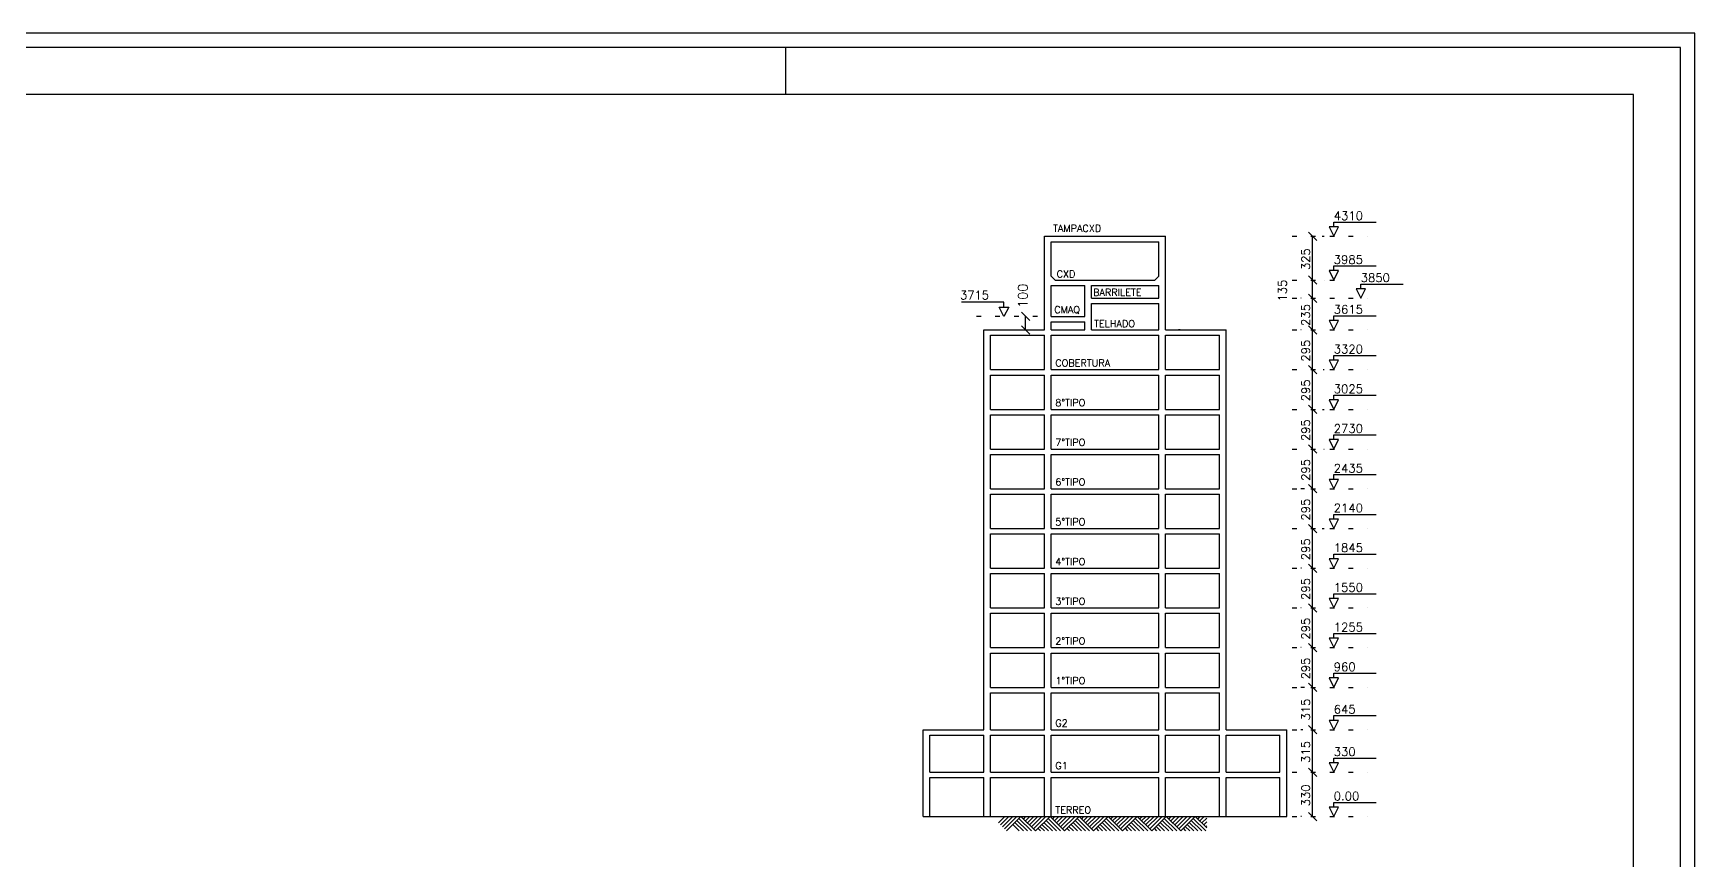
# Model space of a CAD drawing. Extents: x 0 to 84.7, y 0 to 60.
# Drawn here: x 49.44 to 84.7, y 42.47 to 60 of the extents above; entities that cross this region are included whole.
import ezdxf

# ---------------------------------------------------------------- set-up
doc = ezdxf.new("R2010")
doc.units = 0
doc.header["$MEASUREMENT"] = 0
doc.linetypes.add('ESTILO_TQS_0002', pattern=[0.4, 0.1, -0.3])
for name, color, linetype in [('1', 1, 'CONTINUOUS'), ('6', 6, 'CONTINUOUS'), ('8', 8, 'CONTINUOUS')]:
    doc.layers.add(name, color=color, linetype=linetype)
doc.styles.get("Standard").update_dxf_attribs({"font": 'ROMANS.SHX'})

msp = doc.modelspace()

# ---------------------------------------------------------------- linework, layer by layer
at = {"layer": '1', "linetype": 'Continuous'}
for p, q in [((65.406427, 59.703389), (65.406427, 58.703389)), ((76.680113, 55.605781), (76.503336, 55.782557)), ((77.143818, 55.894168), (76.943818, 55.894168)), ((76.943818, 55.894168), (77.043818, 55.694168)), ((77.043818, 55.894168), (77.043818, 55.994168)), ((77.043818, 55.994168), (77.943818, 55.994168)), ((77.043818, 55.694168), (77.143818, 55.894168)), ((70.900961, 55.694169), (73.472389, 55.694169)), ((70.900961, 54.765597), (70.900961, 55.694169)), ((71.043818, 55.579883), (73.329532, 55.579883)), ((71.043818, 54.851312), (71.043818, 55.579883)), ((73.329532, 54.851312), (73.329532, 55.579883)), ((73.472389, 54.765597), (73.472389, 55.694169)), ((76.795161, 55.694169), (76.841725, 55.694169)), ((77.043818, 54.965597), (77.043818, 55.065597)), ((77.043818, 55.065597), (77.943818, 55.065597)), ((70.900961, 54.651312), (70.900961, 54.765597)), ((71.129532, 54.765597), (71.043818, 54.851312)), ((71.129532, 54.765597), (73.243818, 54.765597)), ((73.243818, 54.765597), (73.329532, 54.851312)), ((73.472389, 54.651312), (73.472389, 54.765597)), ((76.680113, 54.677209), (76.503336, 54.853986)), ((76.680113, 54.677209), (76.503336, 54.853986)), ((76.841296, 54.765597), (76.841725, 54.765597)), ((77.143818, 54.965597), (76.943818, 54.965597)), ((76.943818, 54.965597), (77.043818, 54.765597)), ((77.043818, 54.765597), (77.143818, 54.965597)), ((77.615246, 54.579882), (77.615246, 54.679882)), ((77.615246, 54.679882), (78.515246, 54.679882)), ((70.900961, 54.379883), (70.900961, 54.651312)), ((70.900961, 54.265597), (70.900961, 54.379883)), ((71.043818, 53.994169), (71.043818, 54.651312)), ((71.043818, 54.651312), (71.758104, 54.651312)), ((71.758104, 53.994169), (71.758104, 54.651312)), ((71.900961, 54.379883), (71.900961, 54.651312)), ((71.900961, 54.651312), (73.329532, 54.651312)), ((71.900961, 54.379883), (73.329532, 54.379883)), ((73.329532, 54.379883), (73.329532, 54.651312)), ((73.472389, 54.379883), (73.472389, 54.651312)), ((73.472389, 54.265597), (73.472389, 54.379883)), ((76.351208, 54.379883), (76.341725, 54.379883)), ((76.680113, 54.291494), (76.503336, 54.468271)), ((76.680113, 54.291494), (76.503336, 54.468271)), ((77.715246, 54.579882), (77.515246, 54.579882)), ((77.515246, 54.579882), (77.615246, 54.379882)), ((77.615246, 54.379882), (77.715246, 54.579882)), ((70.043818, 54.294168), (69.143818, 54.294168)), ((70.043818, 53.994168), (69.943818, 54.194168)), ((69.943818, 54.194168), (70.143818, 54.194168)), ((70.043818, 54.194168), (70.043818, 54.294168)), ((70.143818, 54.194168), (70.043818, 53.994168)), ((70.592693, 53.90578), (70.415916, 54.082557)), ((70.900961, 53.994168), (70.900961, 54.265597)), ((70.900961, 53.879883), (70.900961, 53.994169)), ((71.043818, 53.994169), (71.758104, 53.994169)), ((71.900961, 54.265597), (73.329532, 54.265597)), ((71.900961, 53.708454), (71.900961, 54.265597)), ((73.329532, 53.708454), (73.329532, 54.265597)), ((73.472389, 53.994168), (73.472389, 54.265597)), ((73.472389, 53.879883), (73.472389, 53.994169)), ((77.043818, 53.908454), (77.043818, 54.008454)), ((77.043818, 54.008454), (77.943818, 54.008454)), ((69.615246, 53.594169), (69.615246, 53.708454)), ((69.615246, 53.708454), (69.758104, 53.708454)), ((69.758104, 53.708454), (70.900961, 53.708454)), ((70.592693, 53.620066), (70.415916, 53.796843)), ((70.7114, 53.708454), (70.754304, 53.708454)), ((70.900961, 53.708454), (70.900961, 53.879883)), ((71.043818, 53.708454), (71.043818, 53.879883)), ((71.043818, 53.879883), (71.758104, 53.879883)), ((71.043818, 53.708454), (71.758104, 53.708454)), ((71.758104, 53.708454), (71.758104, 53.879883)), ((71.900961, 53.708454), (73.329532, 53.708454)), ((73.472389, 53.708454), (73.472389, 53.879883)), ((73.472389, 53.708454), (74.615246, 53.708454)), ((73.780874, 53.708454), (73.747164, 53.708454)), ((74.615246, 53.708454), (74.758104, 53.708454)), ((74.758104, 53.594169), (74.758104, 53.708454)), ((76.349247, 53.708454), (76.341725, 53.708454)), ((76.680113, 53.620066), (76.503336, 53.796843)), ((76.680113, 53.620066), (76.503336, 53.796843)), ((76.680113, 53.620066), (76.503336, 53.796843)), ((77.143818, 53.908454), (76.943818, 53.908454)), ((76.943818, 53.908454), (77.043818, 53.708454)), ((77.043818, 53.708454), (77.143818, 53.908454)), ((69.615246, 52.865597), (69.615246, 53.594169)), ((69.758104, 53.594169), (70.900961, 53.594169)), ((69.758104, 52.865597), (69.758104, 53.594169)), ((70.900961, 52.865597), (70.900961, 53.594169)), ((70.900961, 52.865597), (70.900961, 53.594169)), ((71.043818, 53.594169), (73.329532, 53.594169)), ((71.043818, 52.865597), (71.043818, 53.594169)), ((73.329532, 52.865597), (73.329532, 53.594169)), ((73.472389, 53.594169), (74.615246, 53.594169)), ((73.472389, 52.865597), (73.472389, 53.594169)), ((73.472389, 52.865597), (73.472389, 53.594169)), ((74.615246, 52.865597), (74.615246, 53.594169)), ((74.758104, 52.865597), (74.758104, 53.594169)), ((76.680113, 52.777209), (76.503336, 52.953985)), ((76.680113, 52.777209), (76.503336, 52.953985)), ((77.143818, 53.065596), (76.943818, 53.065596)), ((76.943818, 53.065596), (77.043818, 52.865596)), ((77.043818, 53.065596), (77.043818, 53.165596)), ((77.043818, 53.165596), (77.943818, 53.165596)), ((77.043818, 52.865596), (77.143818, 53.065596)), ((69.615246, 52.751311), (69.615246, 52.865597)), ((69.615246, 52.02274), (69.615246, 52.751311)), ((69.758104, 52.865597), (70.900961, 52.865597)), ((69.758104, 52.751311), (70.900961, 52.751311)), ((69.758104, 52.02274), (69.758104, 52.751311)), ((70.900961, 52.02274), (70.900961, 52.751311)), ((70.900961, 52.02274), (70.900961, 52.751311)), ((71.043818, 52.865597), (73.329532, 52.865597)), ((71.043818, 52.751311), (73.329532, 52.751311)), ((71.043818, 52.02274), (71.043818, 52.751311)), ((73.329532, 52.02274), (73.329532, 52.751311)), ((73.472389, 52.865597), (74.615246, 52.865597)), ((73.472389, 52.751311), (74.615246, 52.751311)), ((73.472389, 52.02274), (73.472389, 52.751311)), ((73.472389, 52.02274), (73.472389, 52.751311)), ((74.615246, 52.02274), (74.615246, 52.751311)), ((74.758104, 52.751311), (74.758104, 52.865597)), ((74.758104, 52.02274), (74.758104, 52.751311)), ((76.817131, 52.865597), (76.841725, 52.865597)), ((77.143818, 52.222739), (76.943818, 52.222739)), ((76.943818, 52.222739), (77.043818, 52.022739)), ((77.043818, 52.222739), (77.043818, 52.322739)), ((77.043818, 52.322739), (77.943818, 52.322739)), ((77.043818, 52.022739), (77.143818, 52.222739)), ((69.615246, 51.908454), (69.615246, 52.02274)), ((69.615246, 51.179883), (69.615246, 51.908454)), ((69.758104, 52.02274), (70.900961, 52.02274)), ((69.758104, 51.908454), (70.900961, 51.908454)), ((69.758104, 51.179883), (69.758104, 51.908454)), ((70.900961, 51.179883), (70.900961, 51.908454)), ((70.900961, 51.179883), (70.900961, 51.908454)), ((71.043818, 52.02274), (73.329532, 52.02274)), ((71.043818, 51.908454), (73.329532, 51.908454)), ((71.043818, 51.179883), (71.043818, 51.908454)), ((73.329532, 51.179883), (73.329532, 51.908454)), ((73.472389, 52.02274), (74.615246, 52.02274)), ((73.472389, 51.908454), (74.615246, 51.908454)), ((73.472389, 51.179883), (73.472389, 51.908454)), ((73.472389, 51.179883), (73.472389, 51.908454)), ((74.615246, 51.179883), (74.615246, 51.908454)), ((74.758104, 51.908454), (74.758104, 52.02274)), ((74.758104, 51.179883), (74.758104, 51.908454)), ((76.680113, 51.934351), (76.503336, 52.111128)), ((76.680113, 51.934351), (76.503336, 52.111128)), ((76.805785, 52.02274), (76.841725, 52.02274)), ((77.043818, 51.379882), (77.043818, 51.479882)), ((77.043818, 51.479882), (77.943818, 51.479882)), ((69.615246, 51.065597), (69.615246, 51.179883)), ((69.758104, 51.179883), (70.900961, 51.179883)), ((71.043818, 51.179883), (73.329532, 51.179883)), ((73.472389, 51.179883), (74.615246, 51.179883)), ((74.758104, 51.065597), (74.758104, 51.179883)), ((76.680113, 51.091494), (76.503336, 51.268271)), ((76.680113, 51.091494), (76.503336, 51.268271)), ((76.834982, 51.179883), (76.841725, 51.179883)), ((77.143818, 51.379882), (76.943818, 51.379882)), ((76.943818, 51.379882), (77.043818, 51.179882)), ((77.043818, 51.179882), (77.143818, 51.379882)), ((69.615246, 50.337025), (69.615246, 51.065597)), ((69.758104, 51.065597), (70.900961, 51.065597)), ((69.758104, 50.337025), (69.758104, 51.065597)), ((70.900961, 50.337025), (70.900961, 51.065597)), ((70.900961, 50.337025), (70.900961, 51.065597)), ((71.043818, 51.065597), (73.329532, 51.065597)), ((71.043818, 50.337025), (71.043818, 51.065597)), ((73.329532, 50.337025), (73.329532, 51.065597)), ((73.472389, 51.065597), (74.615246, 51.065597)), ((73.472389, 50.337025), (73.472389, 51.065597)), ((73.472389, 50.337025), (73.472389, 51.065597)), ((74.615246, 50.337025), (74.615246, 51.065597)), ((74.758104, 50.337025), (74.758104, 51.065597)), ((76.680113, 50.248637), (76.503336, 50.425414)), ((76.680113, 50.248637), (76.503336, 50.425414)), ((77.143818, 50.537025), (76.943818, 50.537025)), ((76.943818, 50.537025), (77.043818, 50.337025)), ((77.043818, 50.537025), (77.043818, 50.637025)), ((77.043818, 50.637025), (77.943818, 50.637025)), ((77.043818, 50.337025), (77.143818, 50.537025)), ((69.615246, 50.22274), (69.615246, 50.337025)), ((69.615246, 49.494168), (69.615246, 50.22274)), ((69.758104, 50.337025), (70.900961, 50.337025)), ((69.758104, 50.22274), (70.900961, 50.22274)), ((69.758104, 49.494168), (69.758104, 50.22274)), ((70.900961, 49.494168), (70.900961, 50.22274)), ((70.900961, 49.494168), (70.900961, 50.22274)), ((71.043818, 50.337025), (73.329532, 50.337025)), ((71.043818, 50.22274), (73.329532, 50.22274)), ((71.043818, 49.494168), (71.043818, 50.22274)), ((73.329532, 49.494168), (73.329532, 50.22274)), ((73.472389, 50.337025), (74.615246, 50.337025)), ((73.472389, 50.22274), (74.615246, 50.22274)), ((73.472389, 49.494168), (73.472389, 50.22274)), ((73.472389, 49.494168), (73.472389, 50.22274)), ((74.615246, 49.494168), (74.615246, 50.22274)), ((74.758104, 50.22274), (74.758104, 50.337025)), ((74.758104, 49.494168), (74.758104, 50.22274)), ((76.423503, 50.337025), (76.341725, 50.337025)), ((77.043818, 49.694168), (77.043818, 49.794168)), ((77.043818, 49.794168), (77.943818, 49.794168)), ((69.615246, 49.379883), (69.615246, 49.494168)), ((69.615246, 48.651311), (69.615246, 49.379883)), ((69.758104, 49.494168), (70.900961, 49.494168)), ((69.758104, 49.379883), (70.900961, 49.379883)), ((69.758104, 48.651311), (69.758104, 49.379883)), ((70.900961, 48.651311), (70.900961, 49.379883)), ((70.900961, 48.651311), (70.900961, 49.379883)), ((71.043818, 49.494168), (73.329532, 49.494168)), ((71.043818, 49.379883), (73.329532, 49.379883)), ((71.043818, 48.651311), (71.043818, 49.379883)), ((73.329532, 48.651311), (73.329532, 49.379883)), ((73.472389, 49.494168), (74.615246, 49.494168)), ((73.472389, 49.379883), (74.615246, 49.379883)), ((73.472389, 48.651311), (73.472389, 49.379883)), ((73.472389, 48.651311), (73.472389, 49.379883)), ((74.615246, 48.651311), (74.615246, 49.379883)), ((74.758104, 49.379883), (74.758104, 49.494168)), ((74.758104, 48.651311), (74.758104, 49.379883)), ((76.680113, 49.40578), (76.503336, 49.582557)), ((76.680113, 49.40578), (76.503336, 49.582557)), ((76.797206, 49.494168), (76.841725, 49.494168)), ((77.143818, 49.694168), (76.943818, 49.694168)), ((76.943818, 49.694168), (77.043818, 49.494168)), ((77.043818, 49.494168), (77.143818, 49.694168)), ((76.680113, 48.562923), (76.503336, 48.7397)), ((76.680113, 48.562923), (76.503336, 48.7397)), ((77.143818, 48.851311), (76.943818, 48.851311)), ((76.943818, 48.851311), (77.043818, 48.651311)), ((77.043818, 48.851311), (77.043818, 48.951311)), ((77.043818, 48.951311), (77.943818, 48.951311)), ((77.043818, 48.651311), (77.143818, 48.851311)), ((69.615246, 48.537025), (69.615246, 48.651311)), ((69.615246, 47.808454), (69.615246, 48.537025)), ((69.758104, 48.651311), (70.900961, 48.651311)), ((69.758104, 48.537025), (70.900961, 48.537025)), ((69.758104, 47.808454), (69.758104, 48.537025)), ((70.900961, 47.808454), (70.900961, 48.537025)), ((70.900961, 47.808454), (70.900961, 48.537025)), ((71.043818, 48.651311), (73.329532, 48.651311)), ((71.043818, 48.537025), (73.329532, 48.537025)), ((71.043818, 47.808454), (71.043818, 48.537025)), ((73.329532, 47.808454), (73.329532, 48.537025)), ((73.472389, 48.651311), (74.615246, 48.651311)), ((73.472389, 48.537025), (74.615246, 48.537025)), ((73.472389, 47.808454), (73.472389, 48.537025)), ((73.472389, 47.808454), (73.472389, 48.537025)), ((74.615246, 47.808454), (74.615246, 48.537025)), ((74.758104, 48.537025), (74.758104, 48.651311)), ((74.758104, 47.808454), (74.758104, 48.537025)), ((76.355497, 48.651311), (76.341725, 48.651311)), ((77.143818, 48.008454), (76.943818, 48.008454)), ((76.943818, 48.008454), (77.043818, 47.808454)), ((77.043818, 48.008454), (77.043818, 48.108454)), ((77.043818, 48.108454), (77.943818, 48.108454)), ((77.043818, 47.808454), (77.143818, 48.008454)), ((69.615246, 47.694168), (69.615246, 47.808454)), ((69.615246, 46.965597), (69.615246, 47.694168)), ((69.758104, 47.808454), (70.900961, 47.808454)), ((69.758104, 47.694168), (70.900961, 47.694168)), ((69.758104, 46.965597), (69.758104, 47.694168)), ((70.900961, 46.965597), (70.900961, 47.694168)), ((70.900961, 46.965597), (70.900961, 47.694168)), ((71.043818, 47.808454), (73.329532, 47.808454)), ((71.043818, 47.694168), (73.329532, 47.694168)), ((71.043818, 46.965597), (71.043818, 47.694168)), ((73.329532, 46.965597), (73.329532, 47.694168)), ((73.472389, 47.808454), (74.615246, 47.808454)), ((73.472389, 47.694168), (74.615246, 47.694168)), ((73.472389, 46.965597), (73.472389, 47.694168)), ((73.472389, 46.965597), (73.472389, 47.694168)), ((74.615246, 46.965597), (74.615246, 47.694168)), ((74.758104, 47.694168), (74.758104, 47.808454)), ((74.758104, 46.965597), (74.758104, 47.694168)), ((76.348269, 47.808454), (76.341725, 47.808454)), ((76.680113, 47.720066), (76.503336, 47.896842)), ((76.680113, 47.720066), (76.503336, 47.896842)), ((77.043818, 47.165597), (77.043818, 47.265597)), ((77.043818, 47.265597), (77.943818, 47.265597)), ((69.615246, 46.851311), (69.615246, 46.965597)), ((69.758104, 46.965597), (70.900961, 46.965597)), ((71.043818, 46.965597), (73.329532, 46.965597)), ((73.472389, 46.965597), (74.615246, 46.965597)), ((74.758104, 46.851311), (74.758104, 46.965597)), ((76.348269, 46.965597), (76.341725, 46.965597)), ((76.680113, 46.877209), (76.503336, 47.053985)), ((76.680113, 46.877209), (76.503336, 47.053985)), ((77.143818, 47.165597), (76.943818, 47.165597)), ((76.943818, 47.165597), (77.043818, 46.965597)), ((77.043818, 46.965597), (77.143818, 47.165597)), ((69.615246, 46.12274), (69.615246, 46.851311)), ((69.758104, 46.851311), (70.900961, 46.851311)), ((69.758104, 46.12274), (69.758104, 46.851311)), ((70.900961, 46.12274), (70.900961, 46.851311)), ((70.900961, 46.12274), (70.900961, 46.851311)), ((71.043818, 46.851311), (73.329532, 46.851311)), ((71.043818, 46.12274), (71.043818, 46.851311)), ((73.329532, 46.12274), (73.329532, 46.851311)), ((73.472389, 46.851311), (74.615246, 46.851311)), ((73.472389, 46.12274), (73.472389, 46.851311)), ((73.472389, 46.12274), (73.472389, 46.851311)), ((74.615246, 46.12274), (74.615246, 46.851311)), ((74.758104, 46.12274), (74.758104, 46.851311)), ((76.680113, 46.034351), (76.503336, 46.211128)), ((76.680113, 46.034351), (76.503336, 46.211128)), ((77.143818, 46.32274), (76.943818, 46.32274)), ((76.943818, 46.32274), (77.043818, 46.12274)), ((77.043818, 46.32274), (77.043818, 46.42274)), ((77.043818, 46.42274), (77.943818, 46.42274)), ((77.043818, 46.12274), (77.143818, 46.32274)), ((69.615246, 46.008454), (69.615246, 46.12274)), ((69.615246, 45.22274), (69.615246, 46.008454)), ((69.758104, 46.12274), (70.900961, 46.12274)), ((69.758104, 46.008454), (70.900961, 46.008454)), ((69.758104, 45.22274), (69.758104, 46.008454)), ((70.900961, 45.22274), (70.900961, 46.008454)), ((70.900961, 45.22274), (70.900961, 46.008454)), ((71.043818, 46.12274), (73.329532, 46.12274)), ((71.043818, 46.008454), (73.329532, 46.008454)), ((71.043818, 45.22274), (71.043818, 46.008454)), ((73.329532, 45.22274), (73.329532, 46.008454)), ((73.472389, 46.12274), (74.615246, 46.12274)), ((73.472389, 46.008454), (74.615246, 46.008454)), ((73.472389, 45.22274), (73.472389, 46.008454)), ((73.472389, 45.22274), (73.472389, 46.008454)), ((74.615246, 45.22274), (74.615246, 46.008454)), ((74.758104, 46.008454), (74.758104, 46.12274)), ((74.758104, 45.22274), (74.758104, 46.008454)), ((76.418801, 46.12274), (76.341725, 46.12274)), ((77.043818, 45.42274), (77.043818, 45.52274)), ((77.043818, 45.52274), (77.943818, 45.52274)), ((68.329532, 44.32274), (68.329532, 45.22274)), ((68.329532, 45.22274), (69.615246, 45.22274)), ((69.758104, 45.22274), (70.900961, 45.22274)), ((71.043818, 45.22274), (73.329532, 45.22274)), ((73.472389, 45.22274), (74.615246, 45.22274)), ((74.758104, 45.22274), (76.043818, 45.22274)), ((76.043818, 44.32274), (76.043818, 45.22274)), ((76.383535, 45.22274), (76.341725, 45.22274)), ((76.680113, 45.134351), (76.503336, 45.311128)), ((76.680113, 45.134351), (76.503336, 45.311128)), ((77.143818, 45.42274), (76.943818, 45.42274)), ((76.943818, 45.42274), (77.043818, 45.22274)), ((77.043818, 45.22274), (77.143818, 45.42274)), ((68.472389, 44.32274), (68.472389, 45.108454)), ((68.472389, 45.108454), (69.615246, 45.108454)), ((69.615246, 44.32274), (69.615246, 45.108454)), ((69.758104, 45.108454), (70.900961, 45.108454)), ((69.758104, 44.32274), (69.758104, 45.108454)), ((70.900961, 44.32274), (70.900961, 45.108454)), ((70.900961, 44.32274), (70.900961, 45.108454)), ((71.043818, 45.108454), (73.329532, 45.108454)), ((71.043818, 44.32274), (71.043818, 45.108454)), ((73.329532, 44.32274), (73.329532, 45.108454)), ((73.472389, 45.108454), (74.615246, 45.108454)), ((73.472389, 44.32274), (73.472389, 45.108454)), ((73.472389, 44.32274), (73.472389, 45.108454)), ((74.615246, 44.32274), (74.615246, 45.108454)), ((74.758104, 44.32274), (74.758104, 45.108454)), ((74.758104, 45.108454), (75.900961, 45.108454)), ((75.900961, 44.32274), (75.900961, 45.108454)), ((77.143818, 44.52274), (76.943818, 44.52274)), ((76.943818, 44.52274), (77.043818, 44.32274)), ((77.043818, 44.52274), (77.043818, 44.62274)), ((77.043818, 44.62274), (77.943818, 44.62274)), ((77.043818, 44.32274), (77.143818, 44.52274)), ((68.329532, 44.208454), (68.329532, 44.32274)), ((68.329532, 43.379883), (68.329532, 44.208454)), ((68.472389, 44.32274), (69.615246, 44.32274)), ((68.472389, 44.208454), (69.615246, 44.208454)), ((68.472389, 43.379883), (68.472389, 44.208454)), ((69.615246, 43.379883), (69.615246, 44.208454)), ((69.758104, 44.32274), (70.900961, 44.32274)), ((69.758104, 44.208454), (70.900961, 44.208454)), ((69.758104, 43.379883), (69.758104, 44.208454)), ((70.900961, 43.379883), (70.900961, 44.208454)), ((70.900961, 43.379883), (70.900961, 44.208454)), ((71.043818, 44.32274), (73.329532, 44.32274)), ((71.043818, 44.208454), (73.329532, 44.208454)), ((71.043818, 43.379883), (71.043818, 44.208454)), ((73.329532, 43.379883), (73.329532, 44.208454)), ((73.472389, 44.32274), (74.615246, 44.32274)), ((73.472389, 44.208454), (74.615246, 44.208454)), ((73.472389, 43.379883), (73.472389, 44.208454)), ((73.472389, 43.379883), (73.472389, 44.208454)), ((74.615246, 43.379883), (74.615246, 44.208454)), ((74.758104, 44.32274), (75.900961, 44.32274)), ((74.758104, 43.379883), (74.758104, 44.208454)), ((74.758104, 44.208454), (75.900961, 44.208454)), ((75.900961, 43.379883), (75.900961, 44.208454)), ((76.043818, 44.208454), (76.043818, 44.32274)), ((76.043818, 43.379883), (76.043818, 44.208454)), ((76.680113, 44.234351), (76.503336, 44.411128)), ((76.680113, 44.234351), (76.503336, 44.411128)), ((68.329532, 43.379883), (76.043818, 43.379883)), ((68.472389, 43.379883), (69.615246, 43.379883)), ((69.758104, 43.379883), (70.900961, 43.379883)), ((71.043818, 43.379883), (73.329532, 43.379883)), ((73.472389, 43.379883), (74.615246, 43.379883)), ((74.758104, 43.379883), (75.900961, 43.379883)), ((76.357783, 43.379883), (76.341725, 43.379883)), ((76.680113, 43.291494), (76.503336, 43.468271)), ((77.143818, 43.579883), (76.943818, 43.579883)), ((76.943818, 43.579883), (77.043818, 43.379883)), ((77.043818, 43.579883), (77.043818, 43.679883)), ((77.043818, 43.679883), (77.943818, 43.679883)), ((77.043818, 43.379883), (77.143818, 43.579883))]:
    msp.add_line(p, q, dxfattribs=at)
at = {"layer": '1', "linetype": 'ESTILO_TQS_0002'}
for p, q in [((76.158104, 55.694169), (77.758104, 55.694169)), ((76.158104, 54.765597), (77.329532, 54.765597)), ((76.158104, 54.379883), (77.758104, 54.379883)), ((70.758104, 53.994169), (69.329532, 53.994169)), ((76.158104, 53.708454), (77.758104, 53.708454)), ((76.158104, 52.865597), (77.758104, 52.865597)), ((76.158104, 52.02274), (77.758104, 52.02274)), ((76.158104, 51.179883), (77.758104, 51.179883)), ((76.158104, 50.337025), (77.758104, 50.337025)), ((76.158104, 49.494168), (77.758104, 49.494168)), ((76.158104, 48.651311), (77.758104, 48.651311)), ((76.158104, 47.808454), (77.758104, 47.808454)), ((76.158104, 46.965597), (77.758104, 46.965597)), ((76.158104, 46.12274), (77.758104, 46.12274)), ((76.158104, 45.22274), (77.758104, 45.22274)), ((76.158104, 44.32274), (77.758104, 44.32274)), ((76.158104, 43.379883), (77.758104, 43.379883))]:
    msp.add_line(p, q, dxfattribs=at)
at = {"layer": '1', "linetype": 'Continuous'}
for points in [[(0.0039, 0.003377), (84.703851, 0.003377), (84.703851, 60.003377), (0.0039, 60.003377), (0.0039, 0.003377)], [(0.303949, 0.303365), (84.403925, 0.303365), (84.403925, 59.703389), (0.303949, 59.703389), (0.303949, 0.303365)]]:
    msp.add_lwpolyline(points, dxfattribs=at)
at = {"layer": '6', "linetype": 'Continuous'}
msp.add_lwpolyline([(2.803949, 1.303365), (83.403925, 1.303365), (83.403925, 58.703389), (2.803949, 58.703389), (2.803949, 1.303365)], dxfattribs=at)
at = {"layer": '8', "linetype": 'Continuous'}
for p, q in [((76.591725, 54.765597), (76.591725, 55.694169)), ((76.591725, 54.379883), (76.591725, 54.765597)), ((76.591725, 53.708454), (76.591725, 54.379883)), ((70.504304, 53.708454), (70.504304, 53.994169)), ((76.591725, 52.865597), (76.591725, 53.708454)), ((76.591725, 52.02274), (76.591725, 52.865597)), ((76.591725, 51.179883), (76.591725, 52.02274)), ((76.591725, 50.337025), (76.591725, 51.179883)), ((76.591725, 49.494168), (76.591725, 50.337025)), ((76.591725, 48.651311), (76.591725, 49.494168)), ((76.591725, 47.808454), (76.591725, 48.651311)), ((76.591725, 46.965597), (76.591725, 47.808454)), ((76.591725, 46.12274), (76.591725, 46.965597)), ((76.591725, 45.22274), (76.591725, 46.12274)), ((76.591725, 44.32274), (76.591725, 45.22274)), ((76.591725, 43.379883), (76.591725, 44.32274)), ((68.900601, 43.379883), (75.472749, 43.379883)), ((69.924977, 43.247583), (70.061983, 43.379883)), ((69.967697, 43.206333), (70.147414, 43.379883)), ((70.010554, 43.16495), (70.233129, 43.379883)), ((70.053411, 43.123563), (70.318843, 43.379883)), ((70.096264, 43.082177), (70.404557, 43.379883)), ((70.404553, 43.379883), (70.712841, 43.082177)), ((70.456406, 43.329813), (70.508254, 43.379883)), ((70.49898, 43.2887), (70.593407, 43.379883)), ((70.541554, 43.247583), (70.67856, 43.379883)), ((70.584274, 43.206333), (70.763987, 43.379883)), ((70.627132, 43.16495), (70.849702, 43.379883)), ((70.669984, 43.123563), (70.935416, 43.379883)), ((71.02113, 43.379883), (70.712841, 43.082177)), ((71.02113, 43.379883), (71.329419, 43.082171)), ((71.072979, 43.329813), (71.124832, 43.379883)), ((71.115557, 43.288696), (71.209984, 43.379883)), ((71.158132, 43.247583), (71.295133, 43.379883)), ((71.200851, 43.206333), (71.380564, 43.379878)), ((71.243709, 43.164946), (71.466279, 43.379878)), ((71.286562, 43.123559), (71.551993, 43.379878)), ((71.637707, 43.379878), (71.329419, 43.082171)), ((71.637707, 43.379878), (71.945996, 43.082171)), ((71.689556, 43.329808), (71.741409, 43.379878)), ((71.732134, 43.288696), (71.826562, 43.379878)), ((71.774709, 43.247579), (71.91171, 43.379878)), ((71.817424, 43.206333), (71.997142, 43.379878)), ((71.860282, 43.164946), (72.082856, 43.379878)), ((71.903139, 43.123559), (72.16857, 43.379878)), ((72.254284, 43.379878), (71.945996, 43.082171)), ((72.254284, 43.379878), (72.562573, 43.082167)), ((72.306133, 43.329808), (72.357986, 43.379878)), ((72.348712, 43.288692), (72.443139, 43.379878)), ((72.391286, 43.247579), (72.528287, 43.379878)), ((72.434002, 43.206329), (72.613719, 43.379874)), ((72.476859, 43.164942), (72.699433, 43.379874)), ((72.519716, 43.123555), (72.785147, 43.379874)), ((72.870861, 43.379874), (72.562573, 43.082167)), ((72.870861, 43.379874), (73.17915, 43.082167)), ((72.92271, 43.329808), (72.974559, 43.379874)), ((72.965289, 43.288692), (73.059711, 43.379874)), ((73.007863, 43.247579), (73.144864, 43.379874)), ((73.050579, 43.206329), (73.230296, 43.379874)), ((73.093436, 43.164942), (73.31601, 43.379874)), ((73.136293, 43.123555), (73.401724, 43.379874)), ((73.487439, 43.379874), (73.17915, 43.082167)), ((73.487439, 43.379874), (73.795727, 43.082162)), ((73.539287, 43.329804), (73.591136, 43.379874)), ((73.581866, 43.288692), (73.676289, 43.379874)), ((73.62444, 43.247575), (73.761442, 43.379874)), ((73.667156, 43.206325), (73.846873, 43.379874)), ((73.710013, 43.164938), (73.932587, 43.379874)), ((73.75287, 43.123549), (74.018301, 43.379874)), ((74.104016, 43.379874), (73.795727, 43.082162)), ((74.104016, 43.379874), (74.347414, 43.144829)), ((74.155864, 43.329804), (74.207713, 43.379874)), ((74.198443, 43.288687), (74.292866, 43.379874)), ((70.233129, 43.214338), (70.369984, 43.082177)), ((70.275986, 43.255726), (70.455703, 43.082177)), ((70.318843, 43.297113), (70.541413, 43.082177)), ((70.3617, 43.338496), (70.627127, 43.082177)), ((70.764694, 43.132247), (70.816543, 43.082177)), ((70.807552, 43.173633), (70.902257, 43.082177)), ((70.850409, 43.21502), (70.987971, 43.082177)), ((70.893266, 43.256403), (71.073686, 43.082177)), ((70.936123, 43.29779), (71.1594, 43.082177)), ((70.97898, 43.339176), (71.245114, 43.082177)), ((71.381271, 43.132241), (71.43312, 43.082171)), ((71.424129, 43.173629), (71.518834, 43.082171)), ((71.466986, 43.215016), (71.604549, 43.082171)), ((71.509843, 43.256403), (71.690263, 43.082171)), ((71.5527, 43.297785), (71.775977, 43.082171)), ((71.595557, 43.339172), (71.861692, 43.082171)), ((71.997844, 43.132241), (72.049697, 43.082171)), ((72.040706, 43.173629), (72.135412, 43.082171)), ((72.083563, 43.215016), (72.221126, 43.082171)), ((72.12642, 43.256399), (72.30684, 43.082171)), ((72.169277, 43.297785), (72.392554, 43.082171)), ((72.212134, 43.339172), (72.478269, 43.082171)), ((72.614421, 43.132236), (72.666274, 43.082167)), ((72.657279, 43.173625), (72.751984, 43.082167)), ((72.700136, 43.215012), (72.837699, 43.082167)), ((72.742997, 43.256399), (72.923413, 43.082167)), ((72.785854, 43.297781), (73.009127, 43.082167)), ((72.828711, 43.339168), (73.094842, 43.082167)), ((73.230999, 43.132236), (73.282847, 43.082167)), ((73.273856, 43.173625), (73.368562, 43.082167)), ((73.316713, 43.215012), (73.454276, 43.082167)), ((73.359574, 43.256395), (73.53999, 43.082167)), ((73.402431, 43.297781), (73.625704, 43.082167)), ((73.445289, 43.339168), (73.711419, 43.082167)), ((73.847576, 43.132232), (73.899424, 43.082162)), ((73.890433, 43.173619), (73.985139, 43.082162)), ((73.93329, 43.215008), (74.070853, 43.082162)), ((73.976147, 43.256395), (74.156567, 43.082162)), ((74.019004, 43.297781), (74.242281, 43.082162)), ((74.061866, 43.339164), (74.327996, 43.082162)), ((74.241017, 43.247575), (74.347414, 43.350316)), ((74.283733, 43.206325), (74.347414, 43.267816)), ((74.32659, 43.164938), (74.347414, 43.185041))]:
    msp.add_line(p, q, dxfattribs=at)

# ---------------------------------------------------------------- texts
at = {"layer": '1', "linetype": 'Continuous'}
for s, height, p in [('4310', 0.18, (77.043818, 56.039168)), ('TAMPACXD', 0.15, (71.085577, 55.787159)), ('3985', 0.18, (77.043818, 55.110597)), ('CXD', 0.15, (71.16259, 54.820337)), ('3850', 0.18, (77.615246, 54.724882)), ('3715', 0.18, (69.109647, 54.35626)), ('BARRILETE ', 0.15, (71.936329, 54.430054)), ('CMAQ      ', 0.15, (71.111549, 54.063898)), ('3615', 0.18, (77.043818, 54.053454)), ('TELHADO   ', 0.15, (71.955646, 53.766919)), ('3320', 0.18, (77.043818, 53.210596)), ('COBERTURA ', 0.15, (71.134686, 52.931938)), ('3025', 0.18, (77.043818, 52.367739)), ('8%%dTIPO    ', 0.15, (71.134686, 52.08908)), ('2730', 0.18, (77.043818, 51.524882)), ('7%%dTIPO    ', 0.15, (71.134686, 51.246223)), ('2435', 0.18, (77.043818, 50.682025)), ('6%%dTIPO    ', 0.15, (71.134686, 50.403366)), ('2140', 0.18, (77.043818, 49.839168)), ('5%%dTIPO    ', 0.15, (71.134686, 49.560509)), ('1845', 0.18, (77.043818, 48.996311)), ('4%%dTIPO    ', 0.15, (71.134686, 48.717652)), ('1550', 0.18, (77.043818, 48.153454)), ('3%%dTIPO    ', 0.15, (71.134686, 47.874795)), ('1255', 0.18, (77.043818, 47.310597)), ('2%%dTIPO    ', 0.15, (71.134686, 47.031937)), ('960', 0.18, (77.043818, 46.46774)), ('1%%dTIPO    ', 0.15, (71.134686, 46.18908)), ('645', 0.18, (77.043818, 45.56774)), ('G2        ', 0.15, (71.134686, 45.28908)), ('330', 0.18, (77.043818, 44.66774)), ('G1        ', 0.15, (71.134686, 44.38908)), ('0.00', 0.18, (77.043818, 43.724883)), ('TERREO    ', 0.15, (71.134686, 43.446223))]:
    msp.add_text(s, height=height, dxfattribs=at).set_placement(p)
for s, height, p in [('325', 0.18, (76.537725, 54.977883)), ('100', 0.2, (70.543115, 54.174313)), ('135', 0.18, (76.044038, 54.311582)), ('235', 0.18, (76.537725, 53.792168)), ('295', 0.18, (76.537725, 53.035026)), ('295', 0.18, (76.537725, 52.192168)), ('295', 0.18, (76.537725, 51.349311)), ('295', 0.18, (76.537725, 50.506454)), ('295', 0.18, (76.537725, 49.663597)), ('295', 0.18, (76.537725, 48.82074)), ('295', 0.18, (76.537725, 47.977883)), ('295', 0.18, (76.537725, 47.135025)), ('295', 0.18, (76.537725, 46.292168)), ('315', 0.18, (76.537725, 45.42074)), ('315', 0.18, (76.537725, 44.52074)), ('330', 0.18, (76.537725, 43.599311))]:
    msp.add_text(s, height=height, rotation=90, dxfattribs=at).set_placement(p)

doc.saveas('drawing.dxf')
